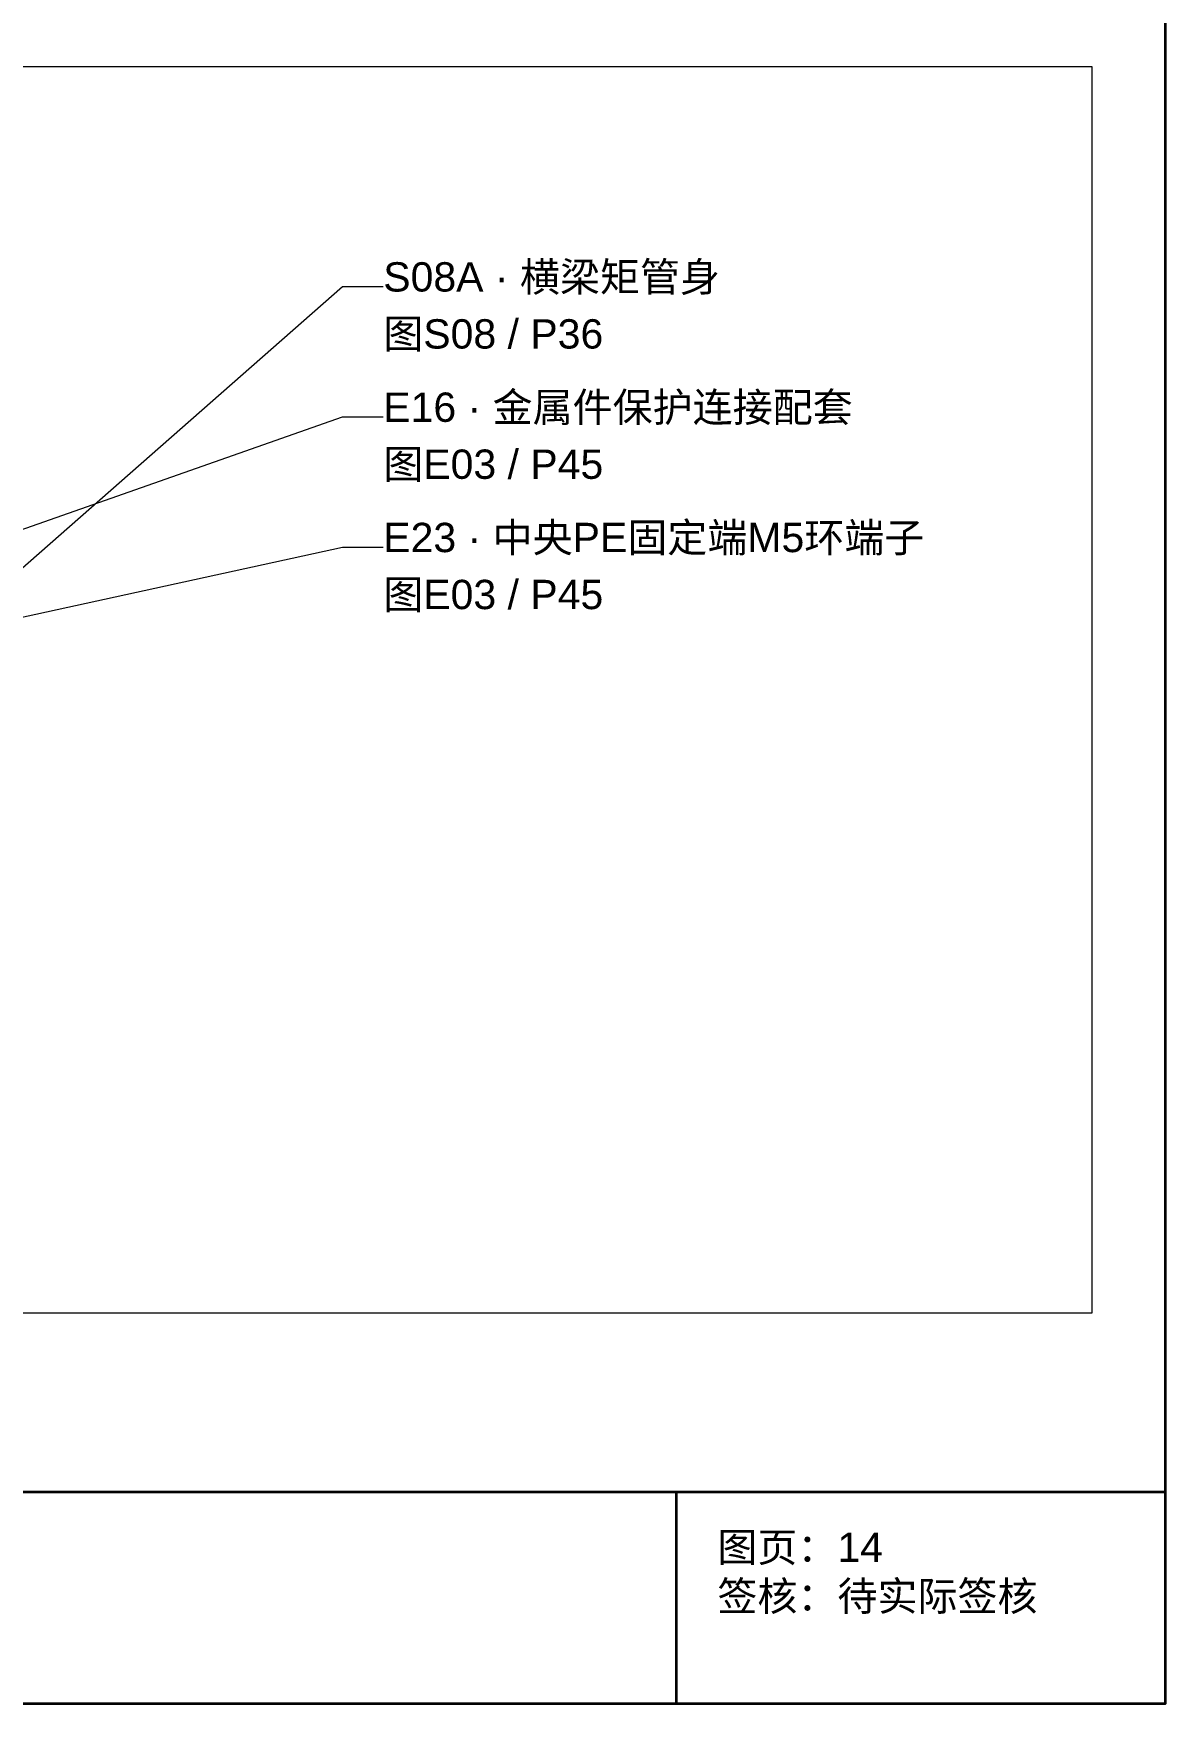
# Model space of a CAD drawing. Header units: millimetres. Extents: x 50 to 612415, y 2 to 4150.
# Drawn here: x 580501 to 581890, y 50 to 2101 of the extents above; entities that cross this region are included whole.
import ezdxf

# ---------------------------------------------------------------- set-up
doc = ezdxf.new("R2010")
doc.units = ezdxf.units.MM
for name, color, linetype, lineweight in [('DIM', 7, 'Continuous', 13), ('FRAME', 7, 'Continuous', 35), ('NOTE', 7, 'Continuous', 18)]:
    doc.layers.add(name, color=color, linetype=linetype, lineweight=lineweight)
doc.styles.add('CN', font='Arial Unicode.ttf')

msp = doc.modelspace()

# ---------------------------------------------------------------- linework, layer by layer
at = {"layer": 'DIM'}
msp.add_lwpolyline([(579040, 530), (581800, 530), (581800, 2060), (579040, 2060)], close=True, dxfattribs=at)
for points in [[(580111.188, 1114.266), (580880, 1790), (580930, 1790)], [(579855.579, 1269.928), (580880, 1630), (580930, 1630)], [(579984.781, 1274.561), (580880, 1470), (580930, 1470)]]:
    msp.add_lwpolyline(points, dxfattribs=at)
at = {"layer": 'FRAME'}
for p, q in [((576050, 310), (581890, 310)), ((581290, 50), (581290, 310))]:
    msp.add_line(p, q, dxfattribs=at)
msp.add_lwpolyline([(576050, 50), (581890, 50), (581890, 4150), (576050, 4150)], close=True, dxfattribs=at)

# ---------------------------------------------------------------- texts
at = {"layer": 'NOTE', "char_height": 36, "attachment_point": 1, "style": 'CN'}
for s, insert, width in [('S08A · 横梁矩管身', (580930, 1820), 820), ('图S08 / P36', (580930, 1750), 820), ('E16 · 金属件保护连接配套', (580930, 1660), 820), ('图E03 / P45', (580930, 1590), 820), ('E23 · 中央PE固定端M5环端子', (580930, 1500), 820), ('图E03 / P45', (580930, 1430), 820), ('图页：14\\P签核：待实际签核', (581340, 260), 550)]:
    msp.add_mtext(s, dxfattribs=dict(at, insert=insert, width=width))

doc.saveas('drawing.dxf')
